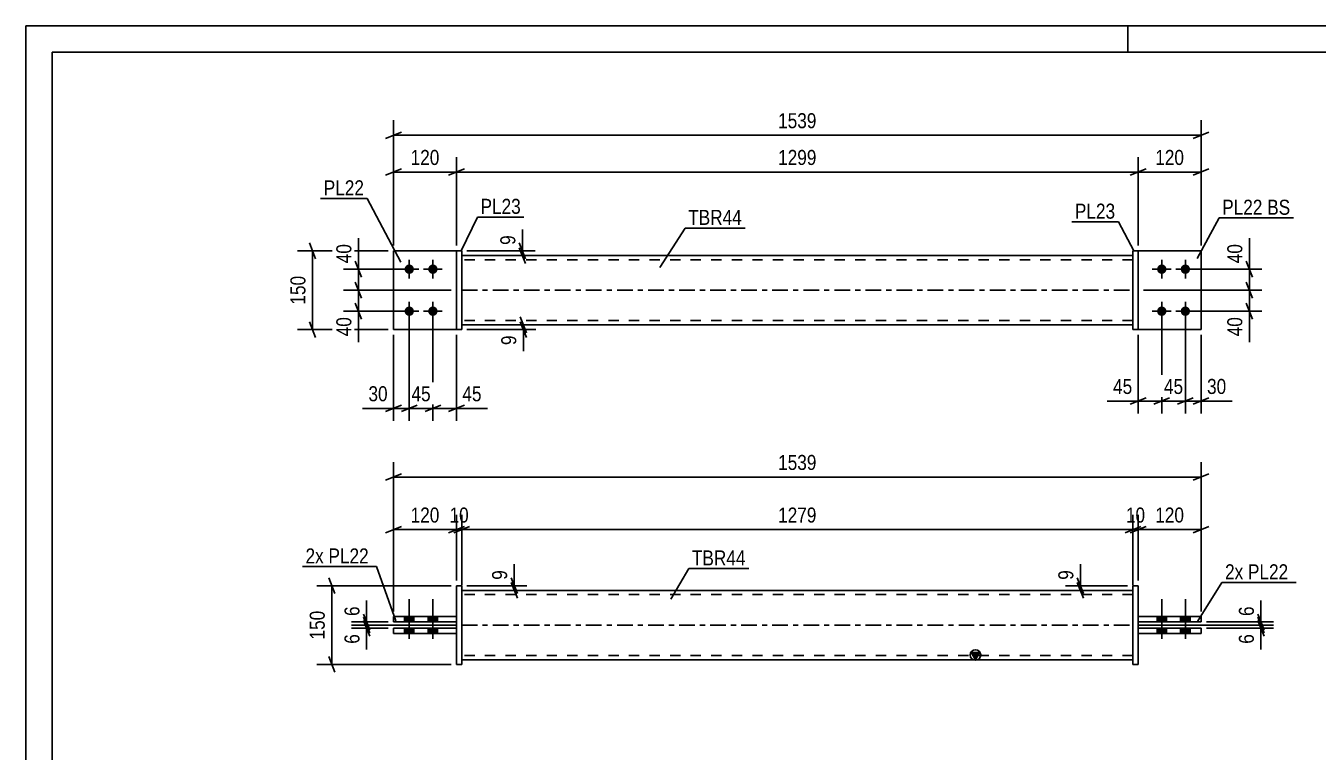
# Model space of a CAD drawing. Header units: millimetres. Extents: x 0 to 420, y 0 to 297.
# Drawn here: x 0 to 246.3, y 158.7 to 297 of the extents above; entities that cross this region are included whole.
import ezdxf

# ---------------------------------------------------------------- set-up
doc = ezdxf.new("R2010")
doc.units = ezdxf.units.MM
doc.linetypes.add('DXK_LINE_DOT2', pattern=[3.9198, 1.9599, -1.9599])
doc.linetypes.add('DXK_LINE_DOT3', pattern=[5.9187, 2.979, -0.9799, 0.9799, -0.9799])
doc.styles.add('Arial Narrow', font='ARIALN.TTF', dxfattribs={"height": 0.2})

# ---------------------------------------------------------------- blocks, each defined once
blk = doc.blocks.new('Unknown-489684143-1163')
at = {"color": 5, "linetype": 'Continuous'}
for p, q in [((420, 297), (0, 297)), ((0, 297), (0, 0)), ((0, 292), (0, 297)), ((210, 292), (210, 297)), ((415, 292), (5, 292)), ((5, 292), (5, 5))]:
    blk.add_line(p, q, dxfattribs=at)
blk = doc.blocks.new('Bolt-489684143-1408 - 1400')
at = {"linetype": 'Continuous'}
for points in [[(72.17, 183.49), (73.97, 183.49), (73.97, 184.49), (72.17, 184.49)], [(72.17, 183.49), (73.97, 183.49), (73.97, 184.49), (72.17, 184.49)], [(72.17, 181.29), (73.97, 181.29), (73.97, 182.29), (72.17, 182.29)], [(72.17, 181.29), (73.97, 181.29), (73.97, 182.29), (72.17, 182.29)], [(76.67, 183.49), (78.47, 183.49), (78.47, 184.49), (76.67, 184.49)], [(76.67, 183.49), (78.47, 183.49), (78.47, 184.49), (76.67, 184.49)], [(76.67, 181.29), (78.47, 181.29), (78.47, 182.29), (76.67, 182.29)], [(76.67, 181.29), (78.47, 181.29), (78.47, 182.29), (76.67, 182.29)]]:
    blk.add_hatch(color=1, dxfattribs=at).paths.add_polyline_path(points)
at = {"color": 1, "linetype": 'Continuous'}
for p, q in [((73.07, 180.29), (73.07, 187.79)), ((73.07, 180.29), (73.07, 187.79)), ((77.57, 180.29), (77.57, 187.79)), ((77.57, 180.29), (77.57, 187.79)), ((72.17, 183.49), (72.17, 184.49)), ((72.17, 183.49), (72.17, 184.49)), ((72.17, 181.29), (72.17, 182.29)), ((72.17, 181.29), (72.17, 182.29)), ((73.97, 183.49), (73.97, 184.49)), ((73.97, 183.49), (73.97, 184.49)), ((73.97, 181.29), (73.97, 182.29)), ((73.97, 181.29), (73.97, 182.29)), ((76.67, 183.49), (76.67, 184.49)), ((76.67, 183.49), (76.67, 184.49)), ((76.67, 181.29), (76.67, 182.29)), ((76.67, 181.29), (76.67, 182.29)), ((78.47, 183.49), (78.47, 184.49)), ((78.47, 183.49), (78.47, 184.49)), ((78.47, 181.29), (78.47, 182.29)), ((78.47, 181.29), (78.47, 182.29))]:
    blk.add_line(p, q, dxfattribs=at)
blk = doc.blocks.new('Part-489684143-1456 - 1400')
at = {"color": 2, "linetype": 'Continuous'}
for p, q in [((211.97, 182.29), (211.97, 181.29)), ((211.97, 182.29), (223.97, 182.29)), ((223.97, 182.29), (223.97, 181.29)), ((211.97, 181.29), (223.97, 181.29))]:
    blk.add_line(p, q, dxfattribs=at)
blk = doc.blocks.new('Part-489684143-1471 - 1400')
at = {"linetype": 'Continuous'}
blk.add_hatch(color=2, dxfattribs=at).paths.add_polyline_path([(180.97, 176.29), (180.17, 177.69), (181.77, 177.69)])
at = {"color": 2, "linetype": 'Continuous'}
for p, q in [((83.07, 189.49), (210.97, 189.49)), ((180.97, 176.29), (180.17, 177.69)), ((180.17, 177.69), (181.77, 177.69)), ((181.77, 177.69), (180.97, 176.29)), ((83.07, 176.29), (210.97, 176.29))]:
    blk.add_line(p, q, dxfattribs=at)
at = {"color": 7, "linetype": 'DXK_LINE_DOT2'}
for p, q in [((83.07, 176.29), (83.07, 189.49)), ((210.97, 188.69), (83.07, 188.69)), ((210.97, 176.29), (210.97, 189.49)), ((210.97, 177.09), (83.07, 177.09))]:
    blk.add_line(p, q, dxfattribs=at)
at = {"color": 7, "linetype": 'DXK_LINE_DOT3'}
blk.add_line((83.07, 182.89), (210.97, 182.89), dxfattribs=at)
at = {"color": 2, "linetype": 'Continuous'}
blk.add_circle((180.97, 177.19), 1, dxfattribs=at)
blk = doc.blocks.new('Bolt-489684143-1409 - 1400')
at = {"linetype": 'Continuous'}
for points in [[(217.37, 184.49), (215.57, 184.49), (215.57, 183.49), (217.37, 183.49)], [(217.37, 184.49), (215.57, 184.49), (215.57, 183.49), (217.37, 183.49)], [(217.37, 182.29), (215.57, 182.29), (215.57, 181.29), (217.37, 181.29)], [(217.37, 182.29), (215.57, 182.29), (215.57, 181.29), (217.37, 181.29)], [(221.87, 184.49), (220.07, 184.49), (220.07, 183.49), (221.87, 183.49)], [(221.87, 184.49), (220.07, 184.49), (220.07, 183.49), (221.87, 183.49)], [(221.87, 182.29), (220.07, 182.29), (220.07, 181.29), (221.87, 181.29)], [(221.87, 182.29), (220.07, 182.29), (220.07, 181.29), (221.87, 181.29)]]:
    blk.add_hatch(color=1, dxfattribs=at).paths.add_polyline_path(points)
at = {"color": 1, "linetype": 'Continuous'}
for p, q in [((216.47, 180.29), (216.47, 187.79)), ((216.47, 180.29), (216.47, 187.79)), ((220.97, 180.29), (220.97, 187.79)), ((220.97, 180.29), (220.97, 187.79)), ((215.57, 183.49), (215.57, 184.49)), ((215.57, 183.49), (215.57, 184.49)), ((215.57, 181.29), (215.57, 182.29)), ((215.57, 181.29), (215.57, 182.29)), ((217.37, 183.49), (217.37, 184.49)), ((217.37, 183.49), (217.37, 184.49)), ((217.37, 181.29), (217.37, 182.29)), ((217.37, 181.29), (217.37, 182.29)), ((220.07, 183.49), (220.07, 184.49)), ((220.07, 183.49), (220.07, 184.49)), ((220.07, 181.29), (220.07, 182.29)), ((220.07, 181.29), (220.07, 182.29)), ((221.87, 183.49), (221.87, 184.49)), ((221.87, 183.49), (221.87, 184.49)), ((221.87, 181.29), (221.87, 182.29)), ((221.87, 181.29), (221.87, 182.29))]:
    blk.add_line(p, q, dxfattribs=at)
blk = doc.blocks.new('Part-489684143-1412 - 1400')
at = {"color": 2, "linetype": 'Continuous'}
for p, q in [((83.07, 190.39), (82.07, 190.39)), ((82.07, 190.39), (82.07, 175.39)), ((83.07, 190.39), (83.07, 175.39)), ((83.07, 175.39), (82.07, 175.39))]:
    blk.add_line(p, q, dxfattribs=at)
blk = doc.blocks.new('Part-489684143-1446 - 1400')
at = {"color": 2, "linetype": 'Continuous'}
for p, q in [((210.97, 190.39), (210.97, 175.39)), ((210.97, 190.39), (211.97, 190.39)), ((211.97, 190.39), (211.97, 175.39)), ((210.97, 175.39), (211.97, 175.39))]:
    blk.add_line(p, q, dxfattribs=at)
blk = doc.blocks.new('Part-489684143-1438 - 1400')
at = {"color": 2, "linetype": 'Continuous'}
for p, q in [((82.07, 184.49), (70.07, 184.49)), ((70.07, 184.49), (70.07, 183.49)), ((82.07, 183.49), (70.07, 183.49)), ((82.07, 183.49), (82.07, 184.49))]:
    blk.add_line(p, q, dxfattribs=at)
blk = doc.blocks.new('Part-489684143-1451 - 1400')
at = {"color": 2, "linetype": 'Continuous'}
for p, q in [((223.97, 184.49), (211.97, 184.49)), ((211.97, 184.49), (211.97, 183.49)), ((223.97, 183.49), (211.97, 183.49)), ((223.97, 184.49), (223.97, 183.49))]:
    blk.add_line(p, q, dxfattribs=at)
blk = doc.blocks.new('Part-489684143-1443 - 1400')
at = {"color": 2, "linetype": 'Continuous'}
for p, q in [((70.07, 182.29), (82.07, 182.29)), ((70.07, 181.29), (70.07, 182.29)), ((82.07, 182.29), (82.07, 181.29)), ((82.07, 181.29), (70.07, 181.29))]:
    blk.add_line(p, q, dxfattribs=at)
blk = doc.blocks.new('Part-489684143-1695 - 1676')
at = {"color": 2, "linetype": 'Continuous'}
for p, q in [((83.07, 254.16), (82.07, 254.16)), ((82.07, 254.16), (82.07, 239.16)), ((83.07, 239.16), (83.07, 254.16)), ((82.07, 239.16), (83.07, 239.16))]:
    blk.add_line(p, q, dxfattribs=at)
blk = doc.blocks.new('Bolt-489684143-1679 - 1676')
at = {"linetype": 'Continuous'}
for points in [[(73.07, 249.76, -1), (73.07, 251.56, -1)], [(77.57, 249.76, -1), (77.57, 251.56, -1)], [(73.07, 241.76, -1), (73.07, 243.56, -1)], [(77.57, 241.76, -1), (77.57, 243.56, -1)]]:
    blk.add_hatch(color=1, dxfattribs=at).paths.add_polyline_path(points)
at = {"color": 1, "linetype": 'Continuous'}
for p, q in [((73.07, 248.86), (73.07, 252.46)), ((77.57, 248.86), (77.57, 252.46)), ((74.87, 250.66), (71.27, 250.66)), ((79.37, 250.66), (75.77, 250.66)), ((73.07, 240.86), (73.07, 244.46)), ((77.57, 240.86), (77.57, 244.46)), ((74.87, 242.66), (71.27, 242.66)), ((79.37, 242.66), (75.77, 242.66))]:
    blk.add_line(p, q, dxfattribs=at)
blk = doc.blocks.new('Bolt-489684143-1680 - 1676')
at = {"linetype": 'Continuous'}
for points in [[(216.47, 251.56, -1), (216.47, 249.76, -1)], [(220.97, 251.56, -1), (220.97, 249.76, -1)], [(216.47, 243.56, -1), (216.47, 241.76, -1)], [(220.97, 243.56, -1), (220.97, 241.76, -1)]]:
    blk.add_hatch(color=1, dxfattribs=at).paths.add_polyline_path(points)
at = {"color": 1, "linetype": 'Continuous'}
for p, q in [((216.47, 252.46), (216.47, 248.86)), ((220.97, 252.46), (220.97, 248.86)), ((214.67, 250.66), (218.27, 250.66)), ((219.17, 250.66), (222.77, 250.66)), ((216.47, 244.46), (216.47, 240.86)), ((220.97, 244.46), (220.97, 240.86)), ((214.67, 242.66), (218.27, 242.66)), ((219.17, 242.66), (222.77, 242.66))]:
    blk.add_line(p, q, dxfattribs=at)
blk = doc.blocks.new('Part-489684143-1700 - 1676')
at = {"color": 2, "linetype": 'Continuous'}
for p, q in [((82.07, 254.16), (70.07, 254.16)), ((70.07, 254.16), (70.07, 239.16)), ((70.07, 239.16), (82.07, 239.16))]:
    blk.add_line(p, q, dxfattribs=at)
at = {"color": 7, "linetype": 'DXK_LINE_DOT2'}
blk.add_line((82.07, 239.16), (82.07, 254.16), dxfattribs=at)
blk = doc.blocks.new('Part-489684143-1701 - 1676')
at = {"color": 7, "linetype": 'DXK_LINE_DOT2'}
for p, q in [((82.07, 254.16), (70.07, 254.16)), ((70.07, 254.16), (70.07, 239.16)), ((82.07, 239.16), (82.07, 254.16)), ((70.07, 239.16), (82.07, 239.16))]:
    blk.add_line(p, q, dxfattribs=at)
blk = doc.blocks.new('Part-489684143-1706 - 1676')
at = {"color": 2, "linetype": 'Continuous'}
for p, q in [((210.97, 239.16), (210.97, 254.16)), ((210.97, 254.16), (211.97, 254.16)), ((211.97, 239.16), (211.97, 254.16)), ((210.97, 239.16), (211.97, 239.16))]:
    blk.add_line(p, q, dxfattribs=at)
blk = doc.blocks.new('Part-489684143-1731 - 1676')
at = {"color": 2, "linetype": 'Continuous'}
for p, q in [((223.97, 254.16), (211.97, 254.16)), ((223.97, 254.16), (223.97, 239.16)), ((223.97, 239.16), (211.97, 239.16))]:
    blk.add_line(p, q, dxfattribs=at)
at = {"color": 7, "linetype": 'DXK_LINE_DOT2'}
blk.add_line((211.97, 254.16), (211.97, 239.16), dxfattribs=at)
blk = doc.blocks.new('Part-489684143-1736 - 1676')
at = {"color": 7, "linetype": 'DXK_LINE_DOT2'}
for p, q in [((223.97, 254.16), (211.97, 254.16)), ((211.97, 254.16), (211.97, 239.16)), ((223.97, 239.16), (223.97, 254.16)), ((211.97, 239.16), (223.97, 239.16))]:
    blk.add_line(p, q, dxfattribs=at)
blk = doc.blocks.new('Part-489684143-1741 - 1676')
at = {"color": 2, "linetype": 'Continuous'}
for p, q in [((83.07, 253.26), (210.97, 253.26)), ((210.97, 240.06), (83.07, 240.06))]:
    blk.add_line(p, q, dxfattribs=at)
at = {"color": 7, "linetype": 'DXK_LINE_DOT2'}
for p, q in [((83.07, 240.06), (83.07, 253.26)), ((210.97, 252.46), (83.07, 252.46)), ((210.97, 253.26), (210.97, 240.06)), ((210.97, 240.86), (83.07, 240.86))]:
    blk.add_line(p, q, dxfattribs=at)
at = {"color": 7, "linetype": 'DXK_LINE_DOT3'}
blk.add_line((83.07, 246.66), (210.97, 246.66), dxfattribs=at)
blk = doc.blocks.new('StraightDimension-489684143-1553 - 1400')
at = {"color": 7, "linetype": 'Continuous'}
for p, q in [((82.07, 182.89), (62.08, 182.89)), ((69.07, 182.29), (62.08, 182.29)), ((64.33, 184.39), (65.53, 181.39)), ((65.53, 180.79), (64.33, 183.79)), ((64.93, 182.29), (64.93, 182.89))]:
    blk.add_line(p, q, dxfattribs=at)
at = {"color": 0}
blk.add_wipeout([(64.18, 181.76), (59.98, 181.76), (59.98, 178.73), (64.18, 178.73)], dxfattribs=at)
at = {"color": 7, "linetype": 'Continuous'}
blk.add_line((64.93, 182.29), (64.93, 178.21), dxfattribs=at)
blk.add_line((64.93, 182.29), (64.93, 178.21), dxfattribs=at)
at = {"color": 3, "style": 'Arial Narrow'}
blk.add_text('6', height=2.86, rotation=90.0002, dxfattribs=at).set_placement((63.58, 179.33))
blk = doc.blocks.new('StraightDimension-489684143-1542 - 1400')
at = {"color": 7, "linetype": 'Continuous'}
for p, q in [((210.97, 190.49), (210.97, 203.91)), ((211.97, 191.39), (211.97, 203.91)), ((209.47, 200.46), (212.47, 201.66)), ((213.47, 201.66), (210.47, 200.46)), ((210.97, 201.06), (211.97, 201.06))]:
    blk.add_line(p, q, dxfattribs=at)
at = {"color": 0}
blk.add_wipeout([(213.9, 201.81), (213.9, 206.01), (209.04, 206.01), (209.04, 201.81)], dxfattribs=at)
at = {"color": 3, "style": 'Arial Narrow'}
blk.add_text('10', height=2.863, dxfattribs=at).set_placement((209.64, 202.41))
blk = doc.blocks.new('StraightDimension-489684143-1597 - 1400')
at = {"color": 7, "linetype": 'Continuous'}
for p, q in [((211.97, 182.89), (237.77, 182.89)), ((224.97, 182.29), (237.77, 182.29)), ((234.77, 184.39), (235.97, 181.39)), ((235.97, 180.79), (234.77, 183.79)), ((235.37, 182.29), (235.37, 182.89))]:
    blk.add_line(p, q, dxfattribs=at)
at = {"color": 0}
blk.add_wipeout([(234.62, 181.76), (230.42, 181.76), (230.42, 178.73), (234.62, 178.73)], dxfattribs=at)
at = {"color": 7, "linetype": 'Continuous'}
blk.add_line((235.37, 182.29), (235.37, 178.21), dxfattribs=at)
blk.add_line((235.37, 182.29), (235.37, 178.21), dxfattribs=at)
at = {"color": 3, "style": 'Arial Narrow'}
blk.add_text('6', height=2.86, rotation=90.0002, dxfattribs=at).set_placement((234.02, 179.33))
blk = doc.blocks.new('StraightDimension-489684143-1522 - 1400')
at = {"color": 7, "linetype": 'Continuous'}
for p, q in [((82.07, 191.39), (82.07, 203.91)), ((83.07, 190.49), (83.07, 203.91)), ((80.57, 200.46), (83.57, 201.66)), ((84.57, 201.66), (81.57, 200.46)), ((82.07, 201.06), (83.07, 201.06))]:
    blk.add_line(p, q, dxfattribs=at)
at = {"color": 0}
blk.add_wipeout([(85, 201.81), (85, 206.01), (80.14, 206.01), (80.14, 201.81)], dxfattribs=at)
at = {"color": 3, "style": 'Arial Narrow'}
blk.add_text('10', height=2.863, dxfattribs=at).set_placement((80.74, 202.41))
blk = doc.blocks.new('StraightDimension-489684143-1586 - 1400')
at = {"color": 7, "linetype": 'Continuous'}
for p, q in [((70.07, 185.49), (70.07, 213.93)), ((223.97, 185.49), (223.97, 213.93)), ((71.57, 211.68), (68.57, 210.48)), ((70.07, 211.08), (223.97, 211.08)), ((222.47, 210.48), (225.47, 211.68))]:
    blk.add_line(p, q, dxfattribs=at)
at = {"color": 0}
blk.add_wipeout([(151.28, 211.83), (151.28, 216.03), (142.76, 216.03), (142.76, 211.83)], dxfattribs=at)
at = {"color": 3, "style": 'Arial Narrow'}
blk.add_text('1539', height=2.863, dxfattribs=at).set_placement((143.36, 212.43))
blk = doc.blocks.new('StraightDimension-489684143-1480 - 1400')
at = {"color": 7, "linetype": 'Continuous'}
for p, q in [((84.07, 190.39), (95.47, 190.39)), ((92.47, 191.89), (93.67, 188.89)), ((93.67, 187.99), (92.47, 190.99)), ((93.07, 189.49), (93.07, 190.39)), ((84.07, 189.49), (95.47, 189.49))]:
    blk.add_line(p, q, dxfattribs=at)
at = {"color": 0}
blk.add_wipeout([(92.32, 193.94), (88.12, 193.94), (88.12, 190.91), (92.32, 190.91)], dxfattribs=at)
at = {"color": 7, "linetype": 'Continuous'}
blk.add_line((93.07, 190.39), (93.07, 194.46), dxfattribs=at)
blk.add_line((93.07, 190.39), (93.07, 194.46), dxfattribs=at)
at = {"color": 3, "style": 'Arial Narrow'}
blk.add_text('9', height=2.86, rotation=90.0002, dxfattribs=at).set_placement((91.72, 191.51))
blk = doc.blocks.new('StraightDimension-489684143-1496 - 1400')
at = {"color": 7, "linetype": 'Continuous'}
for p, q in [((211.97, 191.39), (211.97, 203.91)), ((223.97, 185.49), (223.97, 203.91)), ((210.47, 200.46), (213.47, 201.66)), ((211.97, 201.06), (223.97, 201.06)), ((225.47, 201.66), (222.47, 200.46))]:
    blk.add_line(p, q, dxfattribs=at)
at = {"color": 0}
blk.add_wipeout([(221.31, 201.81), (221.31, 206.01), (214.63, 206.01), (214.63, 201.81)], dxfattribs=at)
at = {"color": 3, "style": 'Arial Narrow'}
blk.add_text('120', height=2.863, dxfattribs=at).set_placement((215.23, 202.41))
blk = doc.blocks.new('StraightDimension-489684143-1512 - 1400')
at = {"color": 7, "linetype": 'Continuous'}
for p, q in [((83.07, 190.49), (83.07, 203.91)), ((210.97, 190.49), (210.97, 203.91)), ((84.57, 201.66), (81.57, 200.46)), ((83.07, 201.06), (210.97, 201.06)), ((209.47, 200.46), (212.47, 201.66))]:
    blk.add_line(p, q, dxfattribs=at)
at = {"color": 0}
blk.add_wipeout([(151.28, 201.81), (151.28, 206.01), (142.76, 206.01), (142.76, 201.81)], dxfattribs=at)
at = {"color": 3, "style": 'Arial Narrow'}
blk.add_text('1279', height=2.863, dxfattribs=at).set_placement((143.36, 202.41))
blk = doc.blocks.new('StraightDimension-489684143-1613 - 1400')
at = {"color": 7, "linetype": 'Continuous'}
for p, q in [((234.77, 184.99), (235.97, 181.99)), ((211.97, 182.89), (237.77, 182.89)), ((224.97, 183.49), (237.77, 183.49)), ((235.97, 181.39), (234.77, 184.39)), ((235.37, 182.89), (235.37, 183.49))]:
    blk.add_line(p, q, dxfattribs=at)
at = {"color": 0}
blk.add_wipeout([(234.62, 187.04), (230.42, 187.04), (230.42, 184.01), (234.62, 184.01)], dxfattribs=at)
at = {"color": 7, "linetype": 'Continuous'}
blk.add_line((235.37, 183.49), (235.37, 187.56), dxfattribs=at)
blk.add_line((235.37, 183.49), (235.37, 187.56), dxfattribs=at)
at = {"color": 3, "style": 'Arial Narrow'}
blk.add_text('6', height=2.86, rotation=90.0002, dxfattribs=at).set_placement((234.02, 184.61))
blk = doc.blocks.new('StraightDimension-489684143-1532 - 1400')
at = {"color": 7, "linetype": 'Continuous'}
for p, q in [((70.07, 185.49), (70.07, 203.91)), ((82.07, 191.39), (82.07, 203.91)), ((68.57, 200.46), (71.57, 201.66)), ((70.07, 201.06), (82.07, 201.06)), ((83.57, 201.66), (80.57, 200.46))]:
    blk.add_line(p, q, dxfattribs=at)
at = {"color": 0}
blk.add_wipeout([(79.41, 201.81), (79.41, 206.01), (72.73, 206.01), (72.73, 201.81)], dxfattribs=at)
at = {"color": 3, "style": 'Arial Narrow'}
blk.add_text('120', height=2.863, dxfattribs=at).set_placement((73.33, 202.41))
blk = doc.blocks.new('StraightDimension-489684143-1569 - 1400')
at = {"color": 7, "linetype": 'Continuous'}
for p, q in [((64.33, 184.99), (65.53, 181.99)), ((69.07, 183.49), (62.08, 183.49)), ((82.07, 182.89), (62.08, 182.89)), ((65.53, 181.39), (64.33, 184.39)), ((64.93, 182.89), (64.93, 183.49))]:
    blk.add_line(p, q, dxfattribs=at)
at = {"color": 0}
blk.add_wipeout([(64.18, 187.04), (59.98, 187.04), (59.98, 184.01), (64.18, 184.01)], dxfattribs=at)
at = {"color": 7, "linetype": 'Continuous'}
blk.add_line((64.93, 183.49), (64.93, 187.56), dxfattribs=at)
blk.add_line((64.93, 183.49), (64.93, 187.56), dxfattribs=at)
at = {"color": 3, "style": 'Arial Narrow'}
blk.add_text('6', height=2.86, rotation=90.0002, dxfattribs=at).set_placement((63.58, 184.61))
blk = doc.blocks.new('StraightDimension-489684143-1630 - 1400')
at = {"color": 7, "linetype": 'Continuous'}
for p, q in [((209.97, 190.39), (198.12, 190.39)), ((200.37, 191.89), (201.57, 188.89)), ((201.57, 187.99), (200.37, 190.99)), ((200.97, 189.49), (200.97, 190.39)), ((209.97, 189.49), (198.12, 189.49))]:
    blk.add_line(p, q, dxfattribs=at)
at = {"color": 0}
blk.add_wipeout([(200.22, 193.94), (196.02, 193.94), (196.02, 190.91), (200.22, 190.91)], dxfattribs=at)
at = {"color": 7, "linetype": 'Continuous'}
blk.add_line((200.97, 190.39), (200.97, 194.46), dxfattribs=at)
blk.add_line((200.97, 190.39), (200.97, 194.46), dxfattribs=at)
at = {"color": 3, "style": 'Arial Narrow'}
blk.add_text('9', height=2.86, rotation=90.0002, dxfattribs=at).set_placement((199.62, 191.51))
blk = doc.blocks.new('StraightDimension-489684143-3350 - 1400')
at = {"color": 7, "linetype": 'Continuous'}
for p, q in [((81.07, 190.39), (55.46, 190.39)), ((58.91, 188.89), (57.71, 191.89)), ((58.31, 175.39), (58.31, 190.39)), ((81.07, 175.39), (55.46, 175.39)), ((57.71, 176.89), (58.91, 173.89))]:
    blk.add_line(p, q, dxfattribs=at)
at = {"color": 0}
blk.add_wipeout([(57.56, 186.23), (53.36, 186.23), (53.36, 179.54), (57.56, 179.54)], dxfattribs=at)
at = {"color": 3, "style": 'Arial Narrow'}
blk.add_text('150', height=2.863, rotation=90.0002, dxfattribs=at).set_placement((56.96, 180.14))
blk = doc.blocks.new('StraightDimension-489684143-3330 - 1676')
at = {"color": 7, "linetype": 'Continuous'}
for p, q in [((69.07, 254.16), (51.78, 254.16)), ((55.23, 252.66), (54.03, 255.66)), ((54.63, 239.16), (54.63, 254.16)), ((69.07, 239.16), (51.78, 239.16)), ((54.03, 240.66), (55.23, 237.66))]:
    blk.add_line(p, q, dxfattribs=at)
at = {"color": 0}
blk.add_wipeout([(53.88, 250.01), (49.68, 250.01), (49.68, 243.32), (53.88, 243.32)], dxfattribs=at)
at = {"color": 3, "style": 'Arial Narrow'}
blk.add_text('150', height=2.863, rotation=90.0002, dxfattribs=at).set_placement((53.28, 243.92))
blk = doc.blocks.new('StraightDimension-489684143-1903 - 1676')
at = {"color": 7, "linetype": 'Continuous'}
for p, q in [((77.57, 241.66), (77.57, 221.76)), ((82.07, 238.16), (82.07, 221.76)), ((76.07, 223.56), (79.07, 224.76)), ((77.57, 224.16), (82.07, 224.16)), ((83.57, 224.76), (80.57, 223.56))]:
    blk.add_line(p, q, dxfattribs=at)
at = {"color": 0}
blk.add_wipeout([(87.45, 224.91), (87.45, 229.11), (82.59, 229.11), (82.59, 224.91)], dxfattribs=at)
at = {"color": 7, "linetype": 'Continuous'}
blk.add_line((82.07, 224.16), (87.97, 224.16), dxfattribs=at)
blk.add_line((82.07, 224.16), (87.97, 224.16), dxfattribs=at)
at = {"color": 3, "style": 'Arial Narrow'}
blk.add_text('45', height=2.863, dxfattribs=at).set_placement((83.19, 225.51))
blk = doc.blocks.new('StraightDimension-489684143-1887 - 1676')
at = {"color": 7, "linetype": 'Continuous'}
for p, q in [((73.07, 241.66), (73.07, 221.76)), ((77.57, 241.66), (77.57, 221.76)), ((71.57, 223.56), (74.57, 224.76)), ((73.07, 224.16), (77.57, 224.16)), ((79.07, 224.76), (76.07, 223.56))]:
    blk.add_line(p, q, dxfattribs=at)
at = {"color": 0}
blk.add_wipeout([(77.75, 224.91), (77.75, 229.11), (72.89, 229.11), (72.89, 224.91)], dxfattribs=at)
at = {"color": 3, "style": 'Arial Narrow'}
blk.add_text('45', height=2.863, dxfattribs=at).set_placement((73.49, 225.51))
blk = doc.blocks.new('StraightDimension-489684143-1744 - 1676')
at = {"color": 7, "linetype": 'Continuous'}
for p, q in [((216.47, 241.66), (216.47, 223.15)), ((211.97, 238.16), (211.97, 223.15)), ((210.47, 224.95), (213.47, 226.15)), ((211.97, 225.55), (216.47, 225.55)), ((217.97, 226.15), (214.97, 224.95))]:
    blk.add_line(p, q, dxfattribs=at)
at = {"color": 0}
blk.add_wipeout([(211.45, 226.3), (211.45, 230.5), (206.59, 230.5), (206.59, 226.3)], dxfattribs=at)
at = {"color": 7, "linetype": 'Continuous'}
blk.add_line((211.97, 225.55), (206.06, 225.55), dxfattribs=at)
blk.add_line((211.97, 225.55), (206.06, 225.55), dxfattribs=at)
at = {"color": 3, "style": 'Arial Narrow'}
blk.add_text('45', height=2.863, dxfattribs=at).set_placement((207.19, 226.9))
blk = doc.blocks.new('StraightDimension-489684143-1766 - 1676')
at = {"color": 7, "linetype": 'Continuous'}
for p, q in [((216.47, 241.66), (216.47, 223.15)), ((220.97, 241.66), (220.97, 223.15)), ((214.97, 224.95), (217.97, 226.15)), ((216.47, 225.55), (220.97, 225.55)), ((222.47, 226.15), (219.47, 224.95))]:
    blk.add_line(p, q, dxfattribs=at)
at = {"color": 0}
blk.add_wipeout([(221.15, 226.3), (221.15, 230.5), (216.29, 230.5), (216.29, 226.3)], dxfattribs=at)
at = {"color": 3, "style": 'Arial Narrow'}
blk.add_text('45', height=2.863, dxfattribs=at).set_placement((216.89, 226.9))
blk = doc.blocks.new('StraightDimension-489684143-1926 - 1676')
at = {"color": 7, "linetype": 'Continuous'}
for p, q in [((70.07, 255.16), (70.07, 279.01)), ((223.97, 255.16), (223.97, 279.01)), ((71.57, 276.76), (68.57, 275.56)), ((70.07, 276.16), (223.97, 276.16)), ((222.47, 275.56), (225.47, 276.76))]:
    blk.add_line(p, q, dxfattribs=at)
at = {"color": 0}
blk.add_wipeout([(151.28, 276.91), (151.28, 281.11), (142.76, 281.11), (142.76, 276.91)], dxfattribs=at)
at = {"color": 3, "style": 'Arial Narrow'}
blk.add_text('1539', height=2.863, dxfattribs=at).set_placement((143.36, 277.51))
blk = doc.blocks.new('StraightDimension-489684143-1782 - 1676')
at = {"color": 7, "linetype": 'Continuous'}
for p, q in [((220.97, 241.66), (220.97, 223.15)), ((223.97, 238.16), (223.97, 223.15)), ((219.47, 224.95), (222.47, 226.15)), ((220.97, 225.55), (223.97, 225.55)), ((225.47, 226.15), (222.47, 224.95))]:
    blk.add_line(p, q, dxfattribs=at)
at = {"color": 0}
blk.add_wipeout([(229.35, 226.3), (229.35, 230.5), (224.5, 230.5), (224.5, 226.3)], dxfattribs=at)
at = {"color": 7, "linetype": 'Continuous'}
blk.add_line((223.97, 225.55), (229.88, 225.55), dxfattribs=at)
blk.add_line((223.97, 225.55), (229.88, 225.55), dxfattribs=at)
at = {"color": 3, "style": 'Arial Narrow'}
blk.add_text('30', height=2.863, dxfattribs=at).set_placement((225.1, 226.9))
blk = doc.blocks.new('StraightDimension-489684143-1802 - 1676')
at = {"color": 7, "linetype": 'Continuous'}
for p, q in [((212.97, 246.66), (235.57, 246.66)), ((232.57, 248.16), (233.77, 245.16)), ((233.17, 242.66), (233.17, 246.66)), ((233.77, 241.16), (232.57, 244.16)), ((221.97, 242.66), (235.57, 242.66))]:
    blk.add_line(p, q, dxfattribs=at)
at = {"color": 0}
blk.add_wipeout([(232.42, 242.14), (228.22, 242.14), (228.22, 237.28), (232.42, 237.28)], dxfattribs=at)
at = {"color": 7, "linetype": 'Continuous'}
blk.add_line((233.17, 242.66), (233.17, 236.76), dxfattribs=at)
blk.add_line((233.17, 242.66), (233.17, 236.76), dxfattribs=at)
at = {"color": 3, "style": 'Arial Narrow'}
blk.add_text('40', height=2.863, rotation=90.0002, dxfattribs=at).set_placement((231.82, 237.88))
blk = doc.blocks.new('StraightDimension-489684143-1811 - 1676')
at = {"color": 7, "linetype": 'Continuous'}
for p, q in [((232.57, 252.16), (233.77, 249.16)), ((221.97, 250.66), (235.57, 250.66)), ((233.17, 246.66), (233.17, 250.66)), ((212.97, 246.66), (235.57, 246.66)), ((233.77, 245.16), (232.57, 248.16))]:
    blk.add_line(p, q, dxfattribs=at)
at = {"color": 0}
blk.add_wipeout([(232.42, 256.04), (228.22, 256.04), (228.22, 251.19), (232.42, 251.19)], dxfattribs=at)
at = {"color": 7, "linetype": 'Continuous'}
blk.add_line((233.17, 250.66), (233.17, 256.57), dxfattribs=at)
blk.add_line((233.17, 250.66), (233.17, 256.57), dxfattribs=at)
at = {"color": 3, "style": 'Arial Narrow'}
blk.add_text('40', height=2.863, rotation=90.0002, dxfattribs=at).set_placement((231.82, 251.79))
blk = doc.blocks.new('StraightDimension-489684143-1821 - 1676')
at = {"color": 7, "linetype": 'Continuous'}
for p, q in [((84.07, 254.16), (97.03, 254.16)), ((94.03, 255.66), (95.23, 252.66)), ((95.23, 251.76), (94.03, 254.76)), ((94.63, 253.26), (94.63, 254.16)), ((88.92, 253.26), (97.03, 253.26))]:
    blk.add_line(p, q, dxfattribs=at)
at = {"color": 0}
blk.add_wipeout([(93.88, 257.72), (89.68, 257.72), (89.68, 254.69), (93.88, 254.69)], dxfattribs=at)
at = {"color": 7, "linetype": 'Continuous'}
blk.add_line((94.63, 254.16), (94.63, 258.24), dxfattribs=at)
blk.add_line((94.63, 254.16), (94.63, 258.24), dxfattribs=at)
at = {"color": 3, "style": 'Arial Narrow'}
blk.add_text('9', height=2.86, rotation=90.0002, dxfattribs=at).set_placement((93.28, 255.29))
blk = doc.blocks.new('StraightDimension-489684143-1842 - 1676')
at = {"color": 7, "linetype": 'Continuous'}
for p, q in [((81.07, 246.66), (60.53, 246.66)), ((62.78, 248.16), (63.98, 245.16)), ((63.38, 242.66), (63.38, 246.66)), ((63.98, 241.16), (62.78, 244.16)), ((72.07, 242.66), (60.53, 242.66))]:
    blk.add_line(p, q, dxfattribs=at)
at = {"color": 0}
blk.add_wipeout([(62.63, 242.14), (58.43, 242.14), (58.43, 237.28), (62.63, 237.28)], dxfattribs=at)
at = {"color": 7, "linetype": 'Continuous'}
blk.add_line((63.38, 242.66), (63.38, 236.76), dxfattribs=at)
blk.add_line((63.38, 242.66), (63.38, 236.76), dxfattribs=at)
at = {"color": 3, "style": 'Arial Narrow'}
blk.add_text('40', height=2.863, rotation=90.0002, dxfattribs=at).set_placement((62.03, 237.88))
blk = doc.blocks.new('StraightDimension-489684143-1851 - 1676')
at = {"color": 7, "linetype": 'Continuous'}
for p, q in [((62.78, 252.16), (63.98, 249.16)), ((72.07, 250.66), (60.53, 250.66)), ((63.38, 246.66), (63.38, 250.66)), ((81.07, 246.66), (60.53, 246.66)), ((63.98, 245.16), (62.78, 248.16))]:
    blk.add_line(p, q, dxfattribs=at)
at = {"color": 0}
blk.add_wipeout([(62.63, 256.04), (58.43, 256.04), (58.43, 251.19), (62.63, 251.19)], dxfattribs=at)
at = {"color": 7, "linetype": 'Continuous'}
blk.add_line((63.38, 250.66), (63.38, 256.57), dxfattribs=at)
blk.add_line((63.38, 250.66), (63.38, 256.57), dxfattribs=at)
at = {"color": 3, "style": 'Arial Narrow'}
blk.add_text('40', height=2.863, rotation=90.0002, dxfattribs=at).set_placement((62.03, 251.79))
blk = doc.blocks.new('StraightDimension-489684143-1861 - 1676')
at = {"color": 7, "linetype": 'Continuous'}
for p, q in [((94.21, 241.56), (95.41, 238.56)), ((84.07, 239.16), (97.21, 239.16)), ((85.18, 240.06), (97.21, 240.06)), ((95.41, 237.66), (94.21, 240.66)), ((94.81, 239.16), (94.81, 240.06))]:
    blk.add_line(p, q, dxfattribs=at)
at = {"color": 0}
blk.add_wipeout([(94.06, 238.64), (89.86, 238.64), (89.86, 235.61), (94.06, 235.61)], dxfattribs=at)
at = {"color": 7, "linetype": 'Continuous'}
blk.add_line((94.81, 239.16), (94.81, 235.08), dxfattribs=at)
blk.add_line((94.81, 239.16), (94.81, 235.08), dxfattribs=at)
at = {"color": 3, "style": 'Arial Narrow'}
blk.add_text('9', height=2.86, rotation=90.0002, dxfattribs=at).set_placement((93.46, 236.21))
blk = doc.blocks.new('StraightDimension-489684143-1868 - 1676')
at = {"color": 7, "linetype": 'Continuous'}
for p, q in [((73.07, 241.66), (73.07, 221.76)), ((70.07, 238.16), (70.07, 221.76)), ((68.57, 223.56), (71.57, 224.76)), ((70.07, 224.16), (73.07, 224.16)), ((74.57, 224.76), (71.57, 223.56))]:
    blk.add_line(p, q, dxfattribs=at)
at = {"color": 0}
blk.add_wipeout([(69.54, 224.91), (69.54, 229.11), (64.69, 229.11), (64.69, 224.91)], dxfattribs=at)
at = {"color": 7, "linetype": 'Continuous'}
blk.add_line((70.07, 224.16), (64.16, 224.16), dxfattribs=at)
blk.add_line((70.07, 224.16), (64.16, 224.16), dxfattribs=at)
at = {"color": 3, "style": 'Arial Narrow'}
blk.add_text('30', height=2.863, dxfattribs=at).set_placement((65.29, 225.51))
blk = doc.blocks.new('StraightDimension-489684143-1946 - 1676')
at = {"color": 7, "linetype": 'Continuous'}
for p, q in [((70.07, 255.16), (70.07, 272.01)), ((82.07, 255.16), (82.07, 272.01)), ((68.57, 268.56), (71.57, 269.76)), ((70.07, 269.16), (82.07, 269.16)), ((83.57, 269.76), (80.57, 268.56))]:
    blk.add_line(p, q, dxfattribs=at)
at = {"color": 0}
blk.add_wipeout([(79.41, 269.91), (79.41, 274.11), (72.73, 274.11), (72.73, 269.91)], dxfattribs=at)
at = {"color": 3, "style": 'Arial Narrow'}
blk.add_text('120', height=2.863, dxfattribs=at).set_placement((73.33, 270.51))
blk = doc.blocks.new('StraightDimension-489684143-1968 - 1676')
at = {"color": 7, "linetype": 'Continuous'}
for p, q in [((82.07, 255.16), (82.07, 272.01)), ((211.97, 255.16), (211.97, 272.01)), ((83.57, 269.76), (80.57, 268.56)), ((82.07, 269.16), (211.97, 269.16)), ((210.47, 268.56), (213.47, 269.76))]:
    blk.add_line(p, q, dxfattribs=at)
at = {"color": 0}
blk.add_wipeout([(151.28, 269.91), (151.28, 274.11), (142.76, 274.11), (142.76, 269.91)], dxfattribs=at)
at = {"color": 3, "style": 'Arial Narrow'}
blk.add_text('1299', height=2.863, dxfattribs=at).set_placement((143.36, 270.51))
blk = doc.blocks.new('StraightDimension-489684143-1993 - 1676')
at = {"color": 7, "linetype": 'Continuous'}
for p, q in [((211.97, 255.16), (211.97, 272.01)), ((223.97, 255.16), (223.97, 272.01)), ((210.47, 268.56), (213.47, 269.76)), ((211.97, 269.16), (223.97, 269.16)), ((225.47, 269.76), (222.47, 268.56))]:
    blk.add_line(p, q, dxfattribs=at)
at = {"color": 0}
blk.add_wipeout([(221.31, 269.91), (221.31, 274.11), (214.63, 274.11), (214.63, 269.91)], dxfattribs=at)
at = {"color": 3, "style": 'Arial Narrow'}
blk.add_text('120', height=2.863, dxfattribs=at).set_placement((215.23, 270.51))
blk = doc.blocks.new('Mark-489684143-1467 - 1400')
at = {"color": 0}
blk.add_wipeout([(137.16, 194.24), (137.16, 197.24), (126.93, 197.24), (126.93, 194.24)], dxfattribs=at)
blk.add_wipeout([(137.16, 194.24), (137.16, 197.24), (126.93, 197.24), (126.93, 194.24)], dxfattribs=at)
at = {"color": 30, "linetype": 'Continuous'}
for p, q in [((122.89, 187.85), (126.33, 193.64)), ((126.33, 193.64), (137.76, 193.64))]:
    blk.add_line(p, q, dxfattribs=at)
at = {"color": 3, "style": 'Arial Narrow'}
blk.add_text('TBR44', height=2.863, dxfattribs=at).set_placement((126.93, 194.24))
blk = doc.blocks.new('MarkSet-489684143-1661 - 1400')
at = {"color": 30, "linetype": 'Continuous'}
blk.add_line((70.5, 183.68), (66.85, 194.02), dxfattribs=at)
at = {"color": 0}
blk.add_wipeout([(56.77, 194.62), (56.77, 197.62), (53.3, 197.62), (53.3, 194.62)], dxfattribs=at)
blk.add_wipeout([(56.77, 194.62), (56.77, 197.62), (53.3, 197.62), (53.3, 194.62)], dxfattribs=at)
blk.add_wipeout([(65.35, 194.62), (65.35, 197.62), (57.67, 197.62), (57.67, 194.62)], dxfattribs=at)
blk.add_wipeout([(65.35, 194.62), (65.35, 197.62), (57.67, 197.62), (57.67, 194.62)], dxfattribs=at)
at = {"color": 30, "linetype": 'Continuous'}
blk.add_line((52.7, 194.02), (66.85, 194.02), dxfattribs=at)
at = {"color": 3, "style": 'Arial Narrow'}
for s, p in [('2x', (53.3, 194.62)), ('PL22', (57.67, 194.62))]:
    blk.add_text(s, height=2.863, dxfattribs=at).set_placement(p)
blk = doc.blocks.new('MarkSet-489684143-1667 - 1400')
at = {"color": 0}
blk.add_wipeout([(232, 191.6), (232, 194.6), (228.53, 194.6), (228.53, 191.6)], dxfattribs=at)
blk.add_wipeout([(232, 191.6), (232, 194.6), (228.53, 194.6), (228.53, 191.6)], dxfattribs=at)
at = {"color": 30, "linetype": 'Continuous'}
blk.add_line((223.26, 183.59), (227.93, 191), dxfattribs=at)
at = {"color": 0}
blk.add_wipeout([(240.58, 191.6), (240.58, 194.6), (232.9, 194.6), (232.9, 191.6)], dxfattribs=at)
blk.add_wipeout([(240.58, 191.6), (240.58, 194.6), (232.9, 194.6), (232.9, 191.6)], dxfattribs=at)
at = {"color": 30, "linetype": 'Continuous'}
blk.add_line((227.93, 191), (242.08, 191), dxfattribs=at)
at = {"color": 3, "style": 'Arial Narrow'}
for s, p in [('2x', (228.53, 191.6)), ('PL22', (232.9, 191.6))]:
    blk.add_text(s, height=2.863, dxfattribs=at).set_placement(p)
blk = doc.blocks.new('MarkSet-489684143-2031 - 1676')
at = {"color": 0}
blk.add_wipeout([(235.67, 261.03), (235.67, 264.03), (227.99, 264.03), (227.99, 261.03)], dxfattribs=at)
blk.add_wipeout([(235.67, 261.03), (235.67, 264.03), (227.99, 264.03), (227.99, 261.03)], dxfattribs=at)
at = {"color": 30, "linetype": 'Continuous'}
blk.add_line((223.21, 252.72), (227.39, 260.43), dxfattribs=at)
at = {"color": 0}
blk.add_wipeout([(240.95, 261.03), (240.95, 264.03), (236.57, 264.03), (236.57, 261.03)], dxfattribs=at)
blk.add_wipeout([(240.95, 261.03), (240.95, 264.03), (236.57, 264.03), (236.57, 261.03)], dxfattribs=at)
at = {"color": 30, "linetype": 'Continuous'}
blk.add_line((227.39, 260.43), (241.55, 260.43), dxfattribs=at)
at = {"color": 3, "style": 'Arial Narrow'}
for s, p in [('PL22', (227.99, 261.03)), ('BS', (236.57, 261.03))]:
    blk.add_text(s, height=2.863, dxfattribs=at).set_placement(p)
blk = doc.blocks.new('Mark-489684143-1696 - 1676')
at = {"color": 0}
blk.add_wipeout([(64.45, 264.72), (64.45, 267.72), (56.77, 267.72), (56.77, 264.72)], dxfattribs=at)
blk.add_wipeout([(64.45, 264.72), (64.45, 267.72), (56.77, 267.72), (56.77, 264.72)], dxfattribs=at)
at = {"color": 30, "linetype": 'Continuous'}
for p in [(56.17, 264.12), (71.44, 251.99)]:
    blk.add_line(p, (65.05, 264.12), dxfattribs=at)
at = {"color": 3, "style": 'Arial Narrow'}
blk.add_text('PL22', height=2.863, dxfattribs=at).set_placement((56.77, 264.72))
blk = doc.blocks.new('Mark-489684143-1691 - 1676')
at = {"color": 0}
blk.add_wipeout([(94.33, 261.2), (94.33, 264.2), (86.65, 264.2), (86.65, 261.2)], dxfattribs=at)
blk.add_wipeout([(94.33, 261.2), (94.33, 264.2), (86.65, 264.2), (86.65, 261.2)], dxfattribs=at)
at = {"color": 30, "linetype": 'Continuous'}
for p, q in [((82.93, 254.16), (86.05, 260.6)), ((86.05, 260.6), (94.93, 260.6))]:
    blk.add_line(p, q, dxfattribs=at)
at = {"color": 3, "style": 'Arial Narrow'}
blk.add_text('PL23', height=2.863, dxfattribs=at).set_placement((86.65, 261.2))
blk = doc.blocks.new('Mark-489684143-1702 - 1676')
at = {"color": 0}
blk.add_wipeout([(207.6, 260.28), (207.6, 263.28), (199.92, 263.28), (199.92, 260.28)], dxfattribs=at)
blk.add_wipeout([(207.6, 260.28), (207.6, 263.28), (199.92, 263.28), (199.92, 260.28)], dxfattribs=at)
at = {"color": 30, "linetype": 'Continuous'}
for p in [(199.32, 259.68), (211.18, 254.16)]:
    blk.add_line(p, (208.2, 259.68), dxfattribs=at)
at = {"color": 3, "style": 'Arial Narrow'}
blk.add_text('PL23', height=2.863, dxfattribs=at).set_placement((199.92, 260.28))
blk = doc.blocks.new('Mark-489684143-1737 - 1676')
at = {"color": 0}
blk.add_wipeout([(136.45, 259.1), (136.45, 262.1), (126.22, 262.1), (126.22, 259.1)], dxfattribs=at)
blk.add_wipeout([(136.45, 259.1), (136.45, 262.1), (126.22, 262.1), (126.22, 259.1)], dxfattribs=at)
at = {"color": 30, "linetype": 'Continuous'}
for p, q in [((120.79, 250.97), (125.62, 258.5)), ((125.62, 258.5), (137.05, 258.5))]:
    blk.add_line(p, q, dxfattribs=at)
at = {"color": 3, "style": 'Arial Narrow'}
blk.add_text('TBR44', height=2.863, dxfattribs=at).set_placement((126.22, 259.1))

msp = doc.modelspace()

# ---------------------------------------------------------------- block references
for name in ['Unknown-489684143-1163', 'Part-489684143-1700 - 1676', 'Part-489684143-1701 - 1676', 'Part-489684143-1695 - 1676', 'Part-489684143-1706 - 1676', 'Part-489684143-1731 - 1676', 'Part-489684143-1736 - 1676', 'Bolt-489684143-1679 - 1676', 'Part-489684143-1741 - 1676', 'Bolt-489684143-1680 - 1676', 'Part-489684143-1412 - 1400', 'Part-489684143-1446 - 1400', 'Bolt-489684143-1408 - 1400', 'Part-489684143-1471 - 1400', 'Bolt-489684143-1409 - 1400', 'Part-489684143-1438 - 1400', 'Part-489684143-1443 - 1400', 'Part-489684143-1451 - 1400', 'Part-489684143-1456 - 1400']:
    msp.add_blockref(name, (0, 0))

# ---------------------------------------------------------------- next in the draw order: block references
for name in ['StraightDimension-489684143-3330 - 1676', 'StraightDimension-489684143-1903 - 1676', 'StraightDimension-489684143-1744 - 1676', 'StraightDimension-489684143-1522 - 1400', 'StraightDimension-489684143-1542 - 1400', 'StraightDimension-489684143-1553 - 1400', 'StraightDimension-489684143-1597 - 1400']:
    msp.add_blockref(name, (0, 0))

# ---------------------------------------------------------------- next in the draw order: block references
for name in ['StraightDimension-489684143-1926 - 1676', 'StraightDimension-489684143-1887 - 1676', 'StraightDimension-489684143-1861 - 1676', 'StraightDimension-489684143-1766 - 1676', 'StraightDimension-489684143-1586 - 1400']:
    msp.add_blockref(name, (0, 0))

# ---------------------------------------------------------------- next in the draw order: block references
for name in ['StraightDimension-489684143-1821 - 1676', 'StraightDimension-489684143-1842 - 1676', 'StraightDimension-489684143-1782 - 1676', 'StraightDimension-489684143-1496 - 1400', 'StraightDimension-489684143-1480 - 1400']:
    msp.add_blockref(name, (0, 0))

# ---------------------------------------------------------------- next in the draw order: block references
for name in ['StraightDimension-489684143-1851 - 1676', 'StraightDimension-489684143-1802 - 1676', 'StraightDimension-489684143-1868 - 1676', 'StraightDimension-489684143-1512 - 1400', 'StraightDimension-489684143-1613 - 1400']:
    msp.add_blockref(name, (0, 0))

# ---------------------------------------------------------------- next in the draw order: block references
for name in ['StraightDimension-489684143-1946 - 1676', 'StraightDimension-489684143-1811 - 1676', 'StraightDimension-489684143-1532 - 1400', 'Mark-489684143-1467 - 1400', 'MarkSet-489684143-1667 - 1400', 'StraightDimension-489684143-1630 - 1400']:
    msp.add_blockref(name, (0, 0))

# ---------------------------------------------------------------- next in the draw order: block references
for name in ['StraightDimension-489684143-1968 - 1676', 'Mark-489684143-1696 - 1676', 'StraightDimension-489684143-1569 - 1400']:
    msp.add_blockref(name, (0, 0))

# ---------------------------------------------------------------- next in the draw order: block references
for name in ['StraightDimension-489684143-1993 - 1676', 'Mark-489684143-1691 - 1676', 'Mark-489684143-1737 - 1676', 'StraightDimension-489684143-3350 - 1400']:
    msp.add_blockref(name, (0, 0))

# ---------------------------------------------------------------- next in the draw order: block references
for name in ['MarkSet-489684143-2031 - 1676', 'Mark-489684143-1702 - 1676', 'MarkSet-489684143-1661 - 1400']:
    msp.add_blockref(name, (0, 0))

doc.saveas('drawing.dxf')
